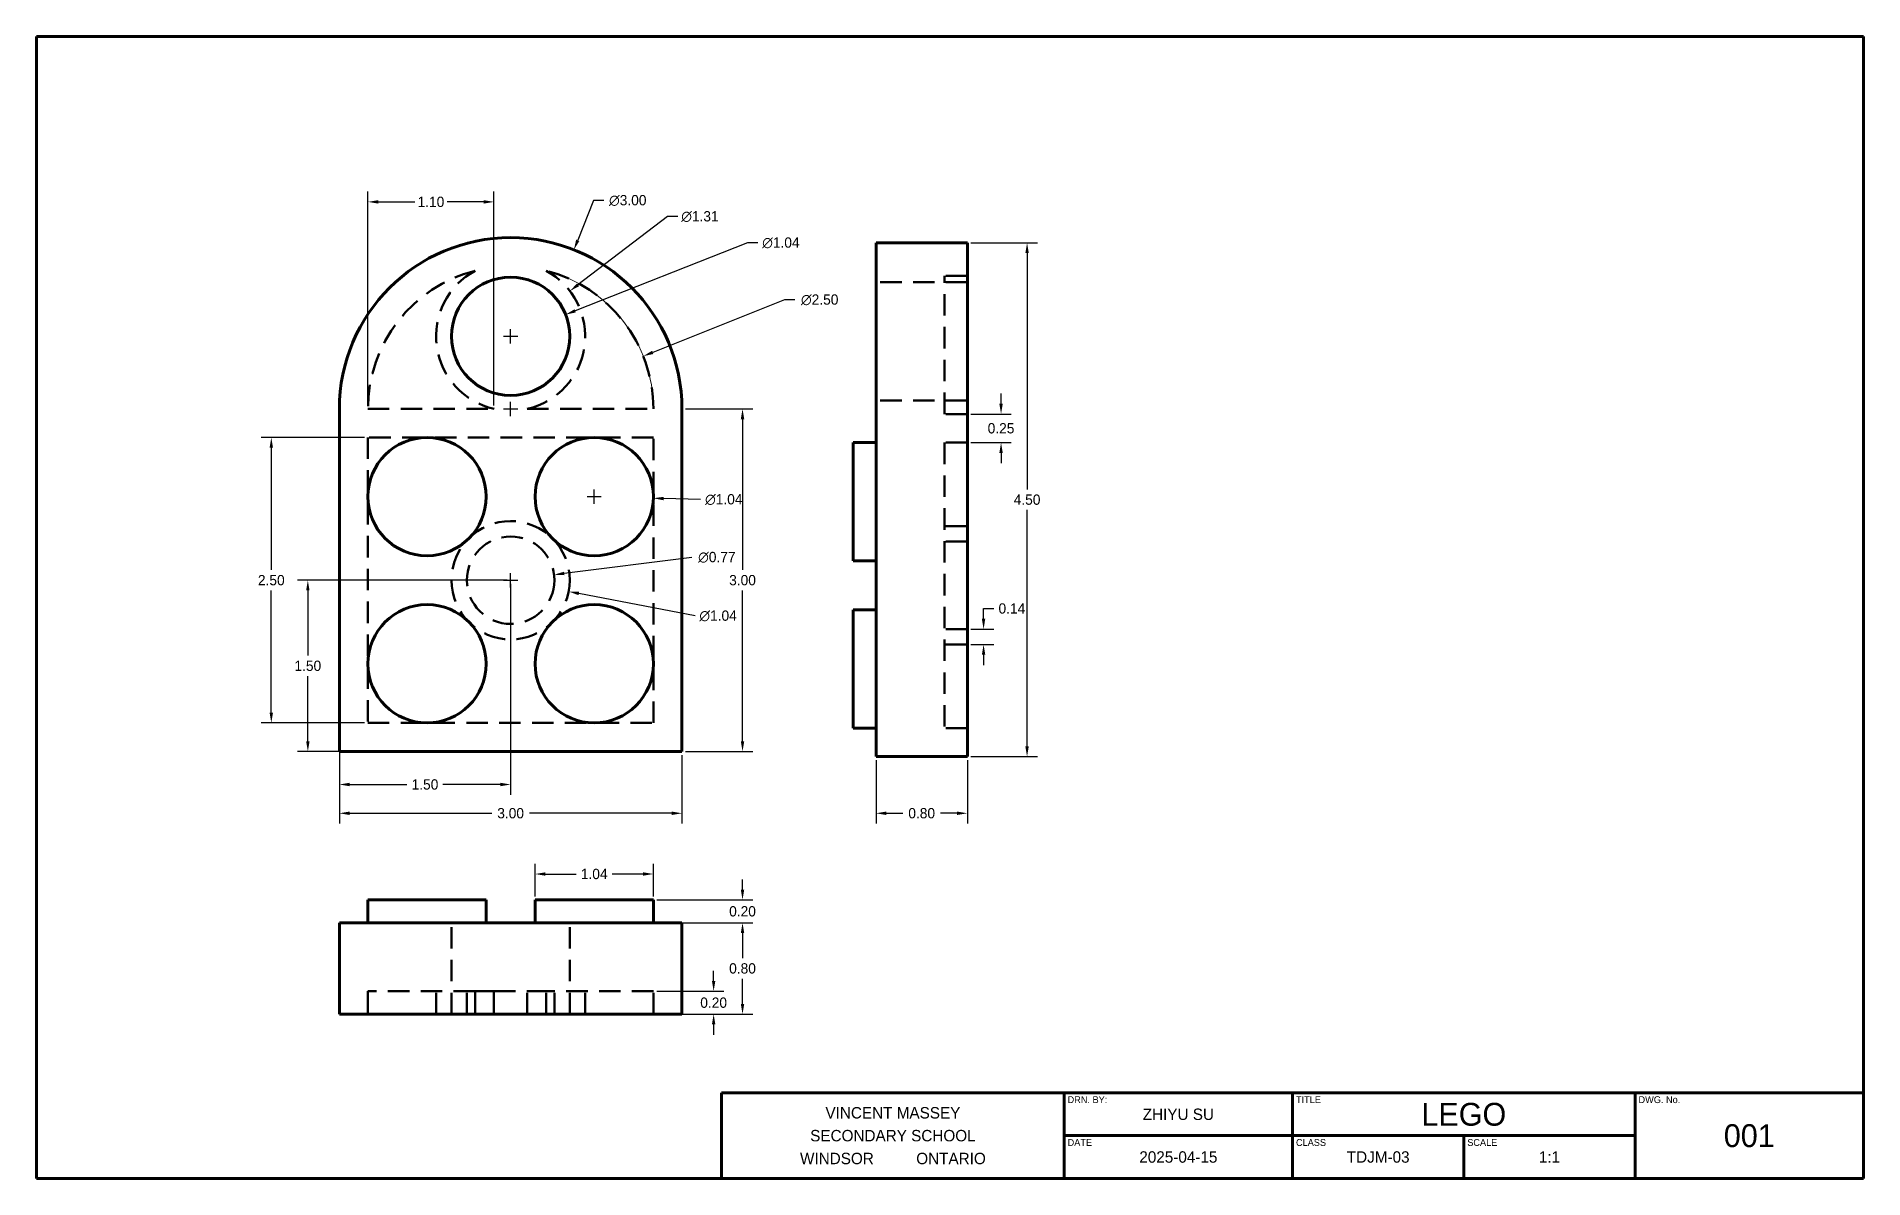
# Model space of a CAD drawing. Header units: inches. Extents: x 0.5 to 16.5, y 0.5 to 10.5.
import ezdxf
from ezdxf.enums import TextEntityAlignment as Align

# ---------------------------------------------------------------- set-up
doc = ezdxf.new("R2010")
doc.units = ezdxf.units.IN
doc.header["$LTSCALE"] = 0.75
doc.header["$MEASUREMENT"] = 0
doc.linetypes.add('HIDDEN', pattern=[0.375, 0.25, -0.125])
for name, color, linetype, lineweight in [('BORDER', 7, 'Continuous', 100), ('Dimension', 7, 'Continuous', 9), ('Hidden Line', 7, 'HIDDEN', 50), ('Object Line', 7, 'Continuous', 80)]:
    doc.layers.add(name, color=color, linetype=linetype, lineweight=lineweight)
doc.dimstyles.get("Standard").update_dxf_attribs({"dimscale": 0.5, "dimtxt": 0.18, "dimasz": 0.18, "dimexe": 0.18, "dimexo": 0.0625, "dimgap": 0.09, "dimtad": 0, "dimtih": 1, "dimtoh": 1, "dimzin": 0, "dimdsep": 46, "dimtxsty": 'Standard', "dimcen": 0.125, "dimadec": 0, "dimazin": 0, "dimtfac": 1, "dimtofl": 0, "dimtmove": 0, "dimatfit": 3, "dimfxl": 1, "dimtolj": 1, "dimtzin": 0, "dimarcsym": 0})

# ---------------------------------------------------------------- blocks, each defined once
blk = doc.blocks.new('*D5')
at = {"layer": 'Defpoints', "color": 0, "transparency": 16777216}
for p in [(6.152, 7.239), (6.152, 4.239), (6.683, 4.239)]:
    blk.add_point(p, dxfattribs=at)
at = {"layer": 'Dimension', "color": 0, "lineweight": -2, "transparency": 16777216}
for p, q in [((6.183, 7.239), (6.773, 7.239)), ((6.683, 7.149), (6.683, 5.829)), ((6.683, 4.329), (6.683, 5.649)), ((6.183, 4.239), (6.773, 4.239))]:
    blk.add_line(p, q, dxfattribs=at)
at = {"layer": 'Dimension', "color": 0, "transparency": 16777216}
for points in [[(6.668, 7.149), (6.698, 7.149), (6.683, 7.239)], [(6.668, 4.329), (6.698, 4.329), (6.683, 4.239)]]:
    blk.add_solid(points, dxfattribs=at)
at = {"layer": 'Dimension', "color": 0, "transparency": 16777216, "insert": (6.683, 5.739), "char_height": 0.09, "attachment_point": 5}
blk.add_mtext('\\A1;3.00', dxfattribs=at)
blk = doc.blocks.new('*D8')
at = {"layer": 'Defpoints', "color": 0, "transparency": 16777216}
for p in [(5.134, 8.065), (4.17, 7.685)]:
    blk.add_point(p, dxfattribs=at)
at = {"layer": 'Dimension', "color": 0, "lineweight": -2, "transparency": 16777216}
for p, q in [((6.727, 8.693), (5.217, 8.098)), ((6.817, 8.693), (6.727, 8.693)), ((4.589, 7.875), (4.714, 7.875)), ((4.652, 7.813), (4.652, 7.938))]:
    blk.add_line(p, q, dxfattribs=at)
at = {"layer": 'Dimension', "color": 0, "transparency": 16777216}
blk.add_solid([(5.212, 8.112), (5.223, 8.084), (5.134, 8.065)], dxfattribs=at)
at = {"layer": 'Dimension', "color": 0, "transparency": 16777216, "insert": (7.019, 8.693), "char_height": 0.09, "attachment_point": 5}
blk.add_mtext('\\A1;∅1.04', dxfattribs=at)
blk = doc.blocks.new('*D9')
at = {"layer": 'Defpoints', "color": 0, "transparency": 16777216}
for p in [(5.032, 5.787), (4.272, 5.691)]:
    blk.add_point(p, dxfattribs=at)
at = {"layer": 'Dimension', "color": 0, "lineweight": -2, "transparency": 16777216}
for p, q in [((6.24, 5.939), (5.121, 5.798)), ((4.652, 5.676), (4.652, 5.801)), ((4.589, 5.739), (4.714, 5.739))]:
    blk.add_line(p, q, dxfattribs=at)
at = {"layer": 'Dimension', "color": 0, "transparency": 16777216}
blk.add_solid([(5.119, 5.813), (5.123, 5.783), (5.032, 5.787)], dxfattribs=at)
at = {"layer": 'Dimension', "color": 0, "transparency": 16777216, "insert": (6.458, 5.939), "char_height": 0.09, "attachment_point": 5}
blk.add_mtext('\\A1;∅0.77', dxfattribs=at)
blk = doc.blocks.new('*D10')
at = {"layer": 'Defpoints', "color": 0, "transparency": 16777216}
for p in [(4.143, 5.837), (5.16, 5.64)]:
    blk.add_point(p, dxfattribs=at)
at = {"layer": 'Dimension', "color": 0, "lineweight": -2, "transparency": 16777216}
for p, q in [((4.652, 5.676), (4.652, 5.801)), ((4.589, 5.739), (4.714, 5.739)), ((6.267, 5.426), (5.249, 5.623))]:
    blk.add_line(p, q, dxfattribs=at)
at = {"layer": 'Dimension', "color": 0, "transparency": 16777216}
blk.add_solid([(5.252, 5.638), (5.246, 5.608), (5.16, 5.64)], dxfattribs=at)
at = {"layer": 'Dimension', "color": 0, "transparency": 16777216, "insert": (6.469, 5.426), "char_height": 0.09, "attachment_point": 5}
blk.add_mtext('\\A1;∅1.04', dxfattribs=at)
blk = doc.blocks.new('*D11')
at = {"layer": 'Defpoints', "color": 0, "transparency": 16777216}
for p in [(3.402, 9.052), (3.402, 7.239), (4.506, 7.239)]:
    blk.add_point(p, dxfattribs=at)
at = {"layer": 'Dimension', "color": 0, "lineweight": -2, "transparency": 16777216}
for p, q in [((3.402, 7.27), (3.402, 9.142)), ((4.506, 7.27), (4.506, 9.142)), ((3.492, 9.052), (3.812, 9.052)), ((4.416, 9.052), (4.097, 9.052))]:
    blk.add_line(p, q, dxfattribs=at)
at = {"layer": 'Dimension', "color": 0, "transparency": 16777216}
for points in [[(3.492, 9.067), (3.492, 9.037), (3.402, 9.052)], [(4.416, 9.067), (4.416, 9.037), (4.506, 9.052)]]:
    blk.add_solid(points, dxfattribs=at)
at = {"layer": 'Dimension', "color": 0, "transparency": 16777216, "insert": (3.954, 9.052), "char_height": 0.09, "attachment_point": 5}
blk.add_mtext('\\A1;1.10', dxfattribs=at)
blk = doc.blocks.new('*D12')
at = {"layer": 'Defpoints', "color": 0, "transparency": 16777216}
for p in [(5.813, 7.701), (3.49, 6.776)]:
    blk.add_point(p, dxfattribs=at)
at = {"layer": 'Dimension', "color": 0, "lineweight": -2, "transparency": 16777216}
for p, q in [((7.052, 8.194), (5.897, 7.734)), ((7.142, 8.194), (7.052, 8.194)), ((4.589, 7.239), (4.714, 7.239)), ((4.652, 7.176), (4.652, 7.301))]:
    blk.add_line(p, q, dxfattribs=at)
at = {"layer": 'Dimension', "color": 0, "transparency": 16777216}
blk.add_solid([(5.891, 7.748), (5.902, 7.72), (5.813, 7.701)], dxfattribs=at)
at = {"layer": 'Dimension', "color": 0, "transparency": 16777216, "insert": (7.359, 8.194), "char_height": 0.09, "attachment_point": 5}
blk.add_mtext('\\A1;∅2.50', dxfattribs=at)
blk = doc.blocks.new('*D13')
at = {"layer": 'Defpoints', "color": 0, "transparency": 16777216}
for p in [(5.171, 8.271), (4.133, 7.479)]:
    blk.add_point(p, dxfattribs=at)
at = {"layer": 'Dimension', "color": 0, "lineweight": -2, "transparency": 16777216}
for p, q in [((6.025, 8.923), (5.242, 8.326)), ((6.115, 8.923), (6.025, 8.923)), ((4.589, 7.875), (4.714, 7.875)), ((4.652, 7.813), (4.652, 7.938))]:
    blk.add_line(p, q, dxfattribs=at)
at = {"layer": 'Dimension', "color": 0, "transparency": 16777216}
blk.add_solid([(5.233, 8.338), (5.252, 8.314), (5.171, 8.271)], dxfattribs=at)
at = {"layer": 'Dimension', "color": 0, "transparency": 16777216, "insert": (6.31, 8.923), "char_height": 0.09, "attachment_point": 5}
blk.add_mtext('\\A1;∅1.31', dxfattribs=at)
blk = doc.blocks.new('*D15')
at = {"layer": 'Defpoints', "color": 0, "transparency": 16777216}
for p in [(3.152, 4.239), (6.152, 4.239), (6.152, 3.698)]:
    blk.add_point(p, dxfattribs=at)
at = {"layer": 'Dimension', "color": 0, "lineweight": -2, "transparency": 16777216}
for p, q in [((3.152, 4.207), (3.152, 3.608)), ((6.152, 4.207), (6.152, 3.608)), ((3.242, 3.698), (4.487, 3.698)), ((6.062, 3.698), (4.817, 3.698))]:
    blk.add_line(p, q, dxfattribs=at)
at = {"layer": 'Dimension', "color": 0, "transparency": 16777216}
for points in [[(3.242, 3.713), (3.242, 3.683), (3.152, 3.698)], [(6.062, 3.713), (6.062, 3.683), (6.152, 3.698)]]:
    blk.add_solid(points, dxfattribs=at)
at = {"layer": 'Dimension', "color": 0, "transparency": 16777216, "insert": (4.652, 3.698), "char_height": 0.09, "attachment_point": 5}
blk.add_mtext('\\A1;3.00', dxfattribs=at)
blk = doc.blocks.new('*D18')
at = {"layer": 'Defpoints', "color": 0, "transparency": 16777216}
for p in [(8.652, 8.694), (9.175, 8.694), (8.652, 4.194)]:
    blk.add_point(p, dxfattribs=at)
at = {"layer": 'Dimension', "color": 0, "lineweight": -2, "transparency": 16777216}
for p, q in [((8.683, 8.694), (9.265, 8.694)), ((9.175, 8.604), (9.175, 6.534)), ((9.175, 4.284), (9.175, 6.354)), ((8.683, 4.194), (9.265, 4.194))]:
    blk.add_line(p, q, dxfattribs=at)
at = {"layer": 'Dimension', "color": 0, "transparency": 16777216}
for points in [[(9.16, 8.604), (9.19, 8.604), (9.175, 8.694)], [(9.16, 4.284), (9.19, 4.284), (9.175, 4.194)]]:
    blk.add_solid(points, dxfattribs=at)
at = {"layer": 'Dimension', "color": 0, "transparency": 16777216, "insert": (9.175, 6.444), "char_height": 0.09, "attachment_point": 5}
blk.add_mtext('\\A1;4.50', dxfattribs=at)
blk = doc.blocks.new('*D20')
at = {"layer": 'Defpoints', "color": 0, "transparency": 16777216}
for p in [(4.866, 6.485), (5.902, 6.457)]:
    blk.add_point(p, dxfattribs=at)
at = {"layer": 'Dimension', "color": 0, "lineweight": -2, "transparency": 16777216}
for p, q in [((5.321, 6.471), (5.446, 6.471)), ((5.384, 6.408), (5.384, 6.533)), ((6.316, 6.445), (5.992, 6.454))]:
    blk.add_line(p, q, dxfattribs=at)
at = {"layer": 'Dimension', "color": 0, "transparency": 16777216}
blk.add_solid([(5.992, 6.469), (5.991, 6.439), (5.902, 6.457)], dxfattribs=at)
at = {"layer": 'Dimension', "color": 0, "transparency": 16777216, "insert": (6.519, 6.445), "char_height": 0.09, "attachment_point": 5}
blk.add_mtext('\\A1;∅1.04', dxfattribs=at)
blk = doc.blocks.new('*D21')
at = {"layer": 'Defpoints', "color": 0, "transparency": 16777216}
for p in [(3.402, 6.989), (2.556, 4.489), (3.402, 4.489)]:
    blk.add_point(p, dxfattribs=at)
at = {"layer": 'Dimension', "color": 0, "lineweight": -2, "transparency": 16777216}
for p, q in [((3.371, 6.989), (2.466, 6.989)), ((2.556, 6.899), (2.556, 5.829)), ((2.556, 4.579), (2.556, 5.649)), ((3.371, 4.489), (2.466, 4.489))]:
    blk.add_line(p, q, dxfattribs=at)
at = {"layer": 'Dimension', "color": 0, "transparency": 16777216}
for points in [[(2.541, 6.899), (2.571, 6.899), (2.556, 6.989)], [(2.541, 4.579), (2.571, 4.579), (2.556, 4.489)]]:
    blk.add_solid(points, dxfattribs=at)
at = {"layer": 'Dimension', "color": 0, "transparency": 16777216, "insert": (2.556, 5.739), "char_height": 0.09, "attachment_point": 5}
blk.add_mtext('\\A1;2.50', dxfattribs=at)
blk = doc.blocks.new('*D22')
at = {"layer": 'Defpoints', "color": 0, "transparency": 16777216}
for p in [(8.652, 7.194), (8.652, 6.944), (8.947, 6.944)]:
    blk.add_point(p, dxfattribs=at)
at = {"layer": 'Dimension', "color": 0, "lineweight": -2, "transparency": 16777216}
for p, q in [((8.947, 7.284), (8.947, 7.374)), ((8.683, 7.194), (9.037, 7.194)), ((8.683, 6.944), (9.037, 6.944)), ((8.947, 6.854), (8.947, 6.764))]:
    blk.add_line(p, q, dxfattribs=at)
at = {"layer": 'Dimension', "color": 0, "transparency": 16777216}
for points in [[(8.932, 7.284), (8.962, 7.284), (8.947, 7.194)], [(8.932, 6.854), (8.962, 6.854), (8.947, 6.944)]]:
    blk.add_solid(points, dxfattribs=at)
at = {"layer": 'Dimension', "color": 0, "transparency": 16777216, "insert": (8.947, 7.069), "char_height": 0.09, "attachment_point": 5}
blk.add_mtext('\\A1;0.25', dxfattribs=at)
blk = doc.blocks.new('*D24')
at = {"layer": 'Defpoints', "color": 0, "transparency": 16777216}
for p in [(4.866, 3.166), (4.866, 2.939), (5.902, 2.939)]:
    blk.add_point(p, dxfattribs=at)
at = {"layer": 'Dimension', "color": 0, "lineweight": -2, "transparency": 16777216}
for p, q in [((4.866, 2.97), (4.866, 3.256)), ((5.902, 2.97), (5.902, 3.256)), ((4.956, 3.166), (5.226, 3.166)), ((5.812, 3.166), (5.541, 3.166))]:
    blk.add_line(p, q, dxfattribs=at)
at = {"layer": 'Dimension', "color": 0, "transparency": 16777216}
for points in [[(4.956, 3.181), (4.956, 3.151), (4.866, 3.166)], [(5.812, 3.181), (5.812, 3.151), (5.902, 3.166)]]:
    blk.add_solid(points, dxfattribs=at)
at = {"layer": 'Dimension', "color": 0, "transparency": 16777216, "insert": (5.384, 3.166), "char_height": 0.09, "attachment_point": 5}
blk.add_mtext('\\A1;1.04', dxfattribs=at)
blk = doc.blocks.new('*D26')
at = {"layer": 'Defpoints', "color": 0, "transparency": 16777216}
for p in [(7.852, 4.194), (8.652, 4.194), (8.652, 3.698)]:
    blk.add_point(p, dxfattribs=at)
at = {"layer": 'Dimension', "color": 0, "lineweight": -2, "transparency": 16777216}
for p, q in [((7.852, 4.162), (7.852, 3.608)), ((8.652, 4.162), (8.652, 3.608)), ((7.942, 3.698), (8.087, 3.698)), ((8.562, 3.698), (8.417, 3.698))]:
    blk.add_line(p, q, dxfattribs=at)
at = {"layer": 'Dimension', "color": 0, "transparency": 16777216}
for points in [[(7.942, 3.713), (7.942, 3.683), (7.852, 3.698)], [(8.562, 3.713), (8.562, 3.683), (8.652, 3.698)]]:
    blk.add_solid(points, dxfattribs=at)
at = {"layer": 'Dimension', "color": 0, "transparency": 16777216, "insert": (8.252, 3.698), "char_height": 0.09, "attachment_point": 5}
blk.add_mtext('\\A1;0.80', dxfattribs=at)
blk = doc.blocks.new('*D27')
at = {"layer": 'Defpoints', "color": 0, "transparency": 16777216}
for p in [(5.902, 2.939), (5.902, 2.739), (6.683, 2.739)]:
    blk.add_point(p, dxfattribs=at)
at = {"layer": 'Dimension', "color": 0, "lineweight": -2, "transparency": 16777216}
for p, q in [((6.683, 3.029), (6.683, 3.119)), ((5.933, 2.939), (6.773, 2.939)), ((5.933, 2.739), (6.773, 2.739)), ((6.683, 2.649), (6.683, 2.559))]:
    blk.add_line(p, q, dxfattribs=at)
at = {"layer": 'Dimension', "color": 0, "transparency": 16777216}
for points in [[(6.668, 3.029), (6.698, 3.029), (6.683, 2.939)], [(6.668, 2.649), (6.698, 2.649), (6.683, 2.739)]]:
    blk.add_solid(points, dxfattribs=at)
at = {"layer": 'Dimension', "color": 0, "transparency": 16777216, "insert": (6.683, 2.839), "char_height": 0.09, "attachment_point": 5}
blk.add_mtext('\\A1;0.20', dxfattribs=at)
blk = doc.blocks.new('*D28')
at = {"layer": 'Defpoints', "color": 0, "transparency": 16777216}
for p in [(4.652, 5.739), (2.876, 4.239), (4.652, 4.239)]:
    blk.add_point(p, dxfattribs=at)
at = {"layer": 'Dimension', "color": 0, "lineweight": -2, "transparency": 16777216}
for p, q in [((4.621, 5.739), (2.786, 5.739)), ((2.876, 5.649), (2.876, 5.079)), ((2.876, 4.329), (2.876, 4.899)), ((4.621, 4.239), (2.786, 4.239))]:
    blk.add_line(p, q, dxfattribs=at)
at = {"layer": 'Dimension', "color": 0, "transparency": 16777216}
for points in [[(2.861, 5.649), (2.891, 5.649), (2.876, 5.739)], [(2.861, 4.329), (2.891, 4.329), (2.876, 4.239)]]:
    blk.add_solid(points, dxfattribs=at)
at = {"layer": 'Dimension', "color": 0, "transparency": 16777216, "insert": (2.876, 4.989), "char_height": 0.09, "attachment_point": 5}
blk.add_mtext('\\A1;1.50', dxfattribs=at)
blk = doc.blocks.new('*D30')
at = {"layer": 'Defpoints', "color": 0, "transparency": 16777216}
for p in [(3.152, 5.739), (4.652, 5.739), (3.152, 3.95)]:
    blk.add_point(p, dxfattribs=at)
at = {"layer": 'Dimension', "color": 0, "lineweight": -2, "transparency": 16777216}
for p, q in [((3.152, 5.707), (3.152, 3.86)), ((4.652, 5.707), (4.652, 3.86)), ((3.242, 3.95), (3.744, 3.95)), ((4.562, 3.95), (4.059, 3.95))]:
    blk.add_line(p, q, dxfattribs=at)
at = {"layer": 'Dimension', "color": 0, "transparency": 16777216}
for points in [[(3.242, 3.965), (3.242, 3.935), (3.152, 3.95)], [(4.562, 3.965), (4.562, 3.935), (4.652, 3.95)]]:
    blk.add_solid(points, dxfattribs=at)
at = {"layer": 'Dimension', "color": 0, "transparency": 16777216, "insert": (3.902, 3.95), "char_height": 0.09, "attachment_point": 5}
blk.add_mtext('\\A1;1.50', dxfattribs=at)
blk = doc.blocks.new('*D31')
at = {"layer": 'Defpoints', "color": 0, "transparency": 16777216}
for p in [(6.152, 2.739), (6.152, 1.939), (6.683, 1.939)]:
    blk.add_point(p, dxfattribs=at)
at = {"layer": 'Dimension', "color": 0, "lineweight": -2, "transparency": 16777216}
for p, q in [((6.183, 2.739), (6.773, 2.739)), ((6.683, 2.649), (6.683, 2.429)), ((6.683, 2.029), (6.683, 2.249)), ((6.183, 1.939), (6.773, 1.939))]:
    blk.add_line(p, q, dxfattribs=at)
at = {"layer": 'Dimension', "color": 0, "transparency": 16777216}
for points in [[(6.668, 2.649), (6.698, 2.649), (6.683, 2.739)], [(6.668, 2.029), (6.698, 2.029), (6.683, 1.939)]]:
    blk.add_solid(points, dxfattribs=at)
at = {"layer": 'Dimension', "color": 0, "transparency": 16777216, "insert": (6.683, 2.339), "char_height": 0.09, "attachment_point": 5}
blk.add_mtext('\\A1;0.80', dxfattribs=at)
blk = doc.blocks.new('*D32')
at = {"layer": 'Defpoints', "color": 0, "transparency": 16777216}
for p in [(5.902, 2.139), (5.902, 1.939), (6.43, 1.939)]:
    blk.add_point(p, dxfattribs=at)
at = {"layer": 'Dimension', "color": 0, "lineweight": -2, "transparency": 16777216}
for p, q in [((6.43, 2.229), (6.43, 2.319)), ((5.933, 2.139), (6.52, 2.139)), ((5.933, 1.939), (6.52, 1.939)), ((6.43, 1.849), (6.43, 1.759))]:
    blk.add_line(p, q, dxfattribs=at)
at = {"layer": 'Dimension', "color": 0, "transparency": 16777216}
for points in [[(6.415, 2.229), (6.445, 2.229), (6.43, 2.139)], [(6.415, 1.849), (6.445, 1.849), (6.43, 1.939)]]:
    blk.add_solid(points, dxfattribs=at)
at = {"layer": 'Dimension', "color": 0, "transparency": 16777216, "insert": (6.43, 2.039), "char_height": 0.09, "attachment_point": 5}
blk.add_mtext('\\A1;0.20', dxfattribs=at)
blk = doc.blocks.new('*D33')
at = {"layer": 'Defpoints', "color": 0, "transparency": 16777216}
for p in [(8.652, 5.311), (8.794, 5.311), (8.652, 5.176)]:
    blk.add_point(p, dxfattribs=at)
at = {"layer": 'Dimension', "color": 0, "lineweight": -2, "transparency": 16777216}
for p, q in [((8.794, 5.401), (8.794, 5.491)), ((8.794, 5.491), (8.884, 5.491)), ((8.683, 5.311), (8.884, 5.311)), ((8.683, 5.176), (8.884, 5.176)), ((8.794, 5.086), (8.794, 4.996))]:
    blk.add_line(p, q, dxfattribs=at)
at = {"layer": 'Dimension', "color": 0, "transparency": 16777216}
for points in [[(8.779, 5.401), (8.809, 5.401), (8.794, 5.311)], [(8.779, 5.086), (8.809, 5.086), (8.794, 5.176)]]:
    blk.add_solid(points, dxfattribs=at)
at = {"layer": 'Dimension', "color": 0, "transparency": 16777216, "insert": (9.042, 5.491), "char_height": 0.09, "attachment_point": 5}
blk.add_mtext('\\A1;0.14', dxfattribs=at)
blk = doc.blocks.new('*D34')
at = {"layer": 'Defpoints', "color": 0, "transparency": 16777216}
for p in [(5.206, 8.632), (4.097, 5.845)]:
    blk.add_point(p, dxfattribs=at)
at = {"layer": 'Dimension', "color": 0, "lineweight": -2, "transparency": 16777216}
for p, q in [((5.378, 9.064), (5.24, 8.716)), ((5.468, 9.064), (5.378, 9.064)), ((4.589, 7.239), (4.714, 7.239)), ((4.652, 7.176), (4.652, 7.301))]:
    blk.add_line(p, q, dxfattribs=at)
at = {"layer": 'Dimension', "color": 0, "transparency": 16777216}
blk.add_solid([(5.226, 8.722), (5.254, 8.71), (5.206, 8.632)], dxfattribs=at)
at = {"layer": 'Dimension', "color": 0, "transparency": 16777216, "insert": (5.678, 9.064), "char_height": 0.09, "attachment_point": 5}
blk.add_mtext('\\A1;∅3.00', dxfattribs=at)

msp = doc.modelspace()

# ---------------------------------------------------------------- linework, layer by layer
at = {"color": 0, "linetype": 'Continuous', "lineweight": 0, "extrusion": (-1, 3.83476e-17, -2.22045e-16)}
for p, q in [((8.652, 7.194), (8.652, 8.694)), ((8.652, 4.194), (8.652, 7.194))]:
    msp.add_line(p, q, dxfattribs=at)
at = {"layer": 'BORDER', "lineweight": 100}
for p, q in [((0.5, 0.5), (0.5, 10.5)), ((0.5, 10.5), (16.5, 10.5)), ((16.5, 10.5), (16.5, 0.5)), ((16.5, 1.25), (6.5, 1.25)), ((6.5, 0.5), (6.5, 1.25)), ((9.5, 0.5), (9.5, 1.25)), ((11.5, 0.5), (11.5, 1.25)), ((14.5, 0.5), (14.5, 1.25)), ((14.5, 0.875), (9.5, 0.875)), ((13, 0.5), (13, 0.875)), ((16.5, 0.5), (0.5, 0.5))]:
    msp.add_line(p, q, dxfattribs=at)
at = {"layer": 'Hidden Line', "extrusion": (-1, 3.83476e-17, -2.22045e-16)}
for p, q in [((8.652, 8.348), (7.852, 8.348)), ((8.652, 8.404), (8.452, 8.404)), ((8.452, 7.194), (8.452, 8.404)), ((8.652, 7.312), (7.852, 7.312)), ((8.652, 7.194), (8.452, 7.194)), ((8.452, 6.944), (8.452, 4.444)), ((8.652, 6.944), (8.452, 6.944)), ((8.652, 6.212), (8.452, 6.212)), ((8.652, 6.077), (8.452, 6.077)), ((8.652, 5.311), (8.452, 5.311)), ((8.652, 5.176), (8.452, 5.176)), ((8.652, 4.444), (8.452, 4.444))]:
    msp.add_line(p, q, dxfattribs=at)
at = {"layer": 'Hidden Line', "linetype": 'HIDDEN'}
for p, q in [((3.402, 7.239), (4.506, 7.239)), ((3.402, 7.239), (4.506, 7.239)), ((4.797, 7.239), (5.902, 7.239)), ((4.797, 7.239), (5.902, 7.239)), ((5.902, 6.989), (3.402, 6.989)), ((3.402, 6.989), (3.402, 4.489)), ((3.402, 6.989), (3.402, 4.489)), ((5.902, 6.989), (3.402, 6.989)), ((5.902, 4.489), (5.902, 6.989)), ((5.902, 4.489), (5.902, 6.989)), ((3.402, 4.489), (5.902, 4.489)), ((3.402, 4.489), (5.902, 4.489))]:
    msp.add_line(p, q, dxfattribs=at)
at = {"layer": 'Hidden Line', "extrusion": (-1.4304e-16, 1, -2.22045e-16)}
for p, q in [((4.134, 1.939), (4.134, 2.739)), ((5.17, 1.939), (5.17, 2.739)), ((3.402, 2.139), (3.402, 1.939)), ((4.34, 2.139), (3.402, 2.139)), ((3.999, 1.939), (3.999, 2.139)), ((4.269, 1.939), (4.269, 2.139)), ((4.34, 2.139), (4.34, 1.939)), ((4.506, 2.139), (4.34, 2.139)), ((4.506, 2.139), (4.797, 2.139)), ((4.506, 2.139), (4.506, 1.939)), ((4.797, 1.939), (4.797, 2.139)), ((4.963, 2.139), (4.797, 2.139)), ((4.963, 1.939), (4.963, 2.139)), ((5.902, 2.139), (4.963, 2.139)), ((5.035, 1.939), (5.035, 2.139)), ((5.305, 1.939), (5.305, 2.139)), ((5.902, 1.939), (5.902, 2.139))]:
    msp.add_line(p, q, dxfattribs=at)
at = {"layer": 'Hidden Line', "linetype": 'HIDDEN'}
for radius in [0.518, 0.518, 0.383, 0.383]:
    msp.add_circle((4.652, 5.739), radius, dxfattribs=at)
for centre, radius, start, end in [((4.652, 7.239), 1.25, 104.4249, 180), ((4.652, 7.239), 1.25, 104.4249, 180), ((4.652, 7.875), 0.653, 118.4804, 257.1396), ((4.652, 7.875), 0.653, 118.4804, 257.1396), ((4.652, 7.875), 0.653, 282.8604, 61.5196), ((4.652, 7.875), 0.653, 282.8604, 61.5196), ((4.652, 7.239), 1.25, 0, 75.5751)]:
    msp.add_arc(centre, radius, start, end, dxfattribs=at)
at = {"layer": 'Hidden Line', "linetype": 'Continuous', "lineweight": 0}
msp.add_arc((4.652, 7.239), 1.25, 0, 75.5751, dxfattribs=at)
at = {"layer": 'Object Line', "extrusion": (-1, 3.83476e-17, -2.22045e-16)}
for p, q in [((7.852, 7.194), (7.852, 8.694)), ((8.652, 8.694), (7.852, 8.694)), ((8.652, 7.194), (8.652, 8.694)), ((7.852, 7.194), (7.852, 4.194)), ((8.652, 4.194), (8.652, 7.194)), ((7.652, 5.908), (7.652, 6.944)), ((7.852, 6.944), (7.652, 6.944)), ((7.852, 5.908), (7.652, 5.908)), ((7.652, 4.444), (7.652, 5.48)), ((7.852, 5.48), (7.652, 5.48)), ((7.852, 4.444), (7.652, 4.444)), ((8.652, 4.194), (7.852, 4.194))]:
    msp.add_line(p, q, dxfattribs=at)
at = {"layer": 'Object Line'}
for p, q in [((3.152, 7.239), (3.152, 4.239)), ((6.152, 4.239), (6.152, 7.239)), ((3.152, 4.239), (6.152, 4.239))]:
    msp.add_line(p, q, dxfattribs=at)
at = {"layer": 'Object Line', "extrusion": (-1.4304e-16, 1, -2.22045e-16)}
for p, q in [((4.438, 2.939), (3.402, 2.939)), ((3.402, 2.739), (3.402, 2.939)), ((4.438, 2.739), (4.438, 2.939)), ((5.902, 2.939), (4.866, 2.939)), ((4.866, 2.739), (4.866, 2.939)), ((5.902, 2.739), (5.902, 2.939)), ((3.152, 1.939), (3.152, 2.739)), ((6.152, 2.739), (3.152, 2.739)), ((6.152, 2.739), (6.152, 1.939)), ((6.152, 1.939), (3.152, 1.939)), ((6.152, 1.939), (3.152, 1.939))]:
    msp.add_line(p, q, dxfattribs=at)
at = {"layer": 'Object Line'}
for centre in [(4.652, 7.875), (3.92, 6.471), (5.384, 6.471), (3.92, 5.007), (5.384, 5.007)]:
    msp.add_circle(centre, 0.518, dxfattribs=at)
msp.add_arc((4.652, 7.239), 1.5, 0, 180, dxfattribs=at)

# ---------------------------------------------------------------- texts
at = {"layer": 'BORDER', "lineweight": 9}
for s, height, p in [('VINCENT MASSEY', 0.1, (8, 1.075)), ('LEGO', 0.2, (13, 1.062)), ('ZHIYU SU', 0.1, (10.5, 1.062)), ('001', 0.2, (15.5, 0.875)), ('SECONDARY SCHOOL', 0.1, (8, 0.875)), ('WINDSOR          ONTARIO', 0.1, (8, 0.675)), ('2025-04-15', 0.1, (10.5, 0.688)), ('TDJM-03', 0.1, (12.25, 0.688)), ('1:1', 0.1, (13.75, 0.688))]:
    msp.add_text(s, height=height, dxfattribs=at).set_placement(p, align=Align.MIDDLE_CENTER)
for s, p in [('DRN. BY:', (9.53, 1.22)), ('TITLE', (11.53, 1.22)), ('DWG. No.', (14.53, 1.22)), ('DATE', (9.53, 0.845)), ('CLASS', (11.53, 0.845)), ('SCALE', (13.03, 0.845))]:
    msp.add_text(s, height=0.06, dxfattribs=at).set_placement(p, align=Align.TOP_LEFT)

# ---------------------------------------------------------------- dimensions: what is measured, and where the dimension line sits
at = {"layer": 'Dimension'}
for base, p1, p2, picture, middle in [((3.402, 9.052), (4.506, 7.239), (3.402, 7.239), '*D11', (3.954, 9.052)), ((3.152, 3.95), (4.652, 5.739), (3.152, 5.739), '*D30', (3.902, 3.95)), ((6.152, 3.698), (3.152, 4.239), (6.152, 4.239), '*D15', (4.652, 3.698)), ((8.652, 3.698), (7.852, 4.194), (8.652, 4.194), '*D26', (8.252, 3.698)), ((4.866, 3.166), (5.902, 2.939), (4.866, 2.939), '*D24', (5.384, 3.166))]:
    dim = msp.add_linear_dim(base=base, p1=p1, p2=p2, dimstyle='Standard', dxfattribs=at)
    dim.commit()
    dim.dimension.update_dxf_attribs({"geometry": picture, "text_midpoint": middle})
for p1, p2, picture, middle in [((4.097, 5.845), (5.206, 8.632), '*D34', (5.678, 9.064)), ((4.133, 7.479), (5.171, 8.271), '*D13', (6.31, 8.923)), ((4.17, 7.685), (5.134, 8.065), '*D8', (7.019, 8.693)), ((3.49, 6.776), (5.813, 7.701), '*D12', (7.359, 8.194)), ((4.866, 6.485), (5.902, 6.457), '*D20', (6.316, 6.445)), ((4.272, 5.691), (5.032, 5.787), '*D9', (6.24, 5.939)), ((4.143, 5.837), (5.16, 5.64), '*D10', (6.267, 5.426))]:
    dim = msp.add_diameter_dim_2p(p1=p1, p2=p2, dimstyle='Standard', dxfattribs=at)
    dim.commit()
    dim.dimension.update_dxf_attribs({"geometry": picture, "text_midpoint": middle, "dimtype": 163})
for base, p1, p2, angle, picture, middle in [((9.175, 8.694), (8.652, 4.194), (8.652, 8.694), 270, '*D18', (9.175, 6.444)), ((8.947, 6.944), (8.652, 7.194), (8.652, 6.944), 270, '*D22', (8.947, 7.069)), ((6.683, 4.239), (6.152, 7.239), (6.152, 4.239), 90, '*D5', (6.683, 5.739)), ((2.556, 4.489), (3.402, 6.989), (3.402, 4.489), 90, '*D21', (2.556, 5.739)), ((2.876, 4.239), (4.652, 5.739), (4.652, 4.239), 90, '*D28', (2.876, 4.989)), ((8.794103007, 5.310666723), (8.651765927, 5.175666723), (8.651765927, 5.310666723), 90, '*D33', (9.041603007, 5.490666723)), ((6.683, 2.739), (5.902, 2.939), (5.902, 2.739), 90, '*D27', (6.683, 2.839)), ((6.683, 1.939), (6.152, 2.739), (6.152, 1.939), 90, '*D31', (6.683, 2.339)), ((6.43, 1.939), (5.902, 2.139), (5.902, 1.939), 90, '*D32', (6.43, 2.039))]:
    dim = msp.add_linear_dim(base=base, p1=p1, p2=p2, angle=angle, dimstyle='Standard', dxfattribs=at)
    dim.commit()
    dim.dimension.update_dxf_attribs({"geometry": picture, "text_midpoint": middle})

doc.saveas('drawing.dxf')
